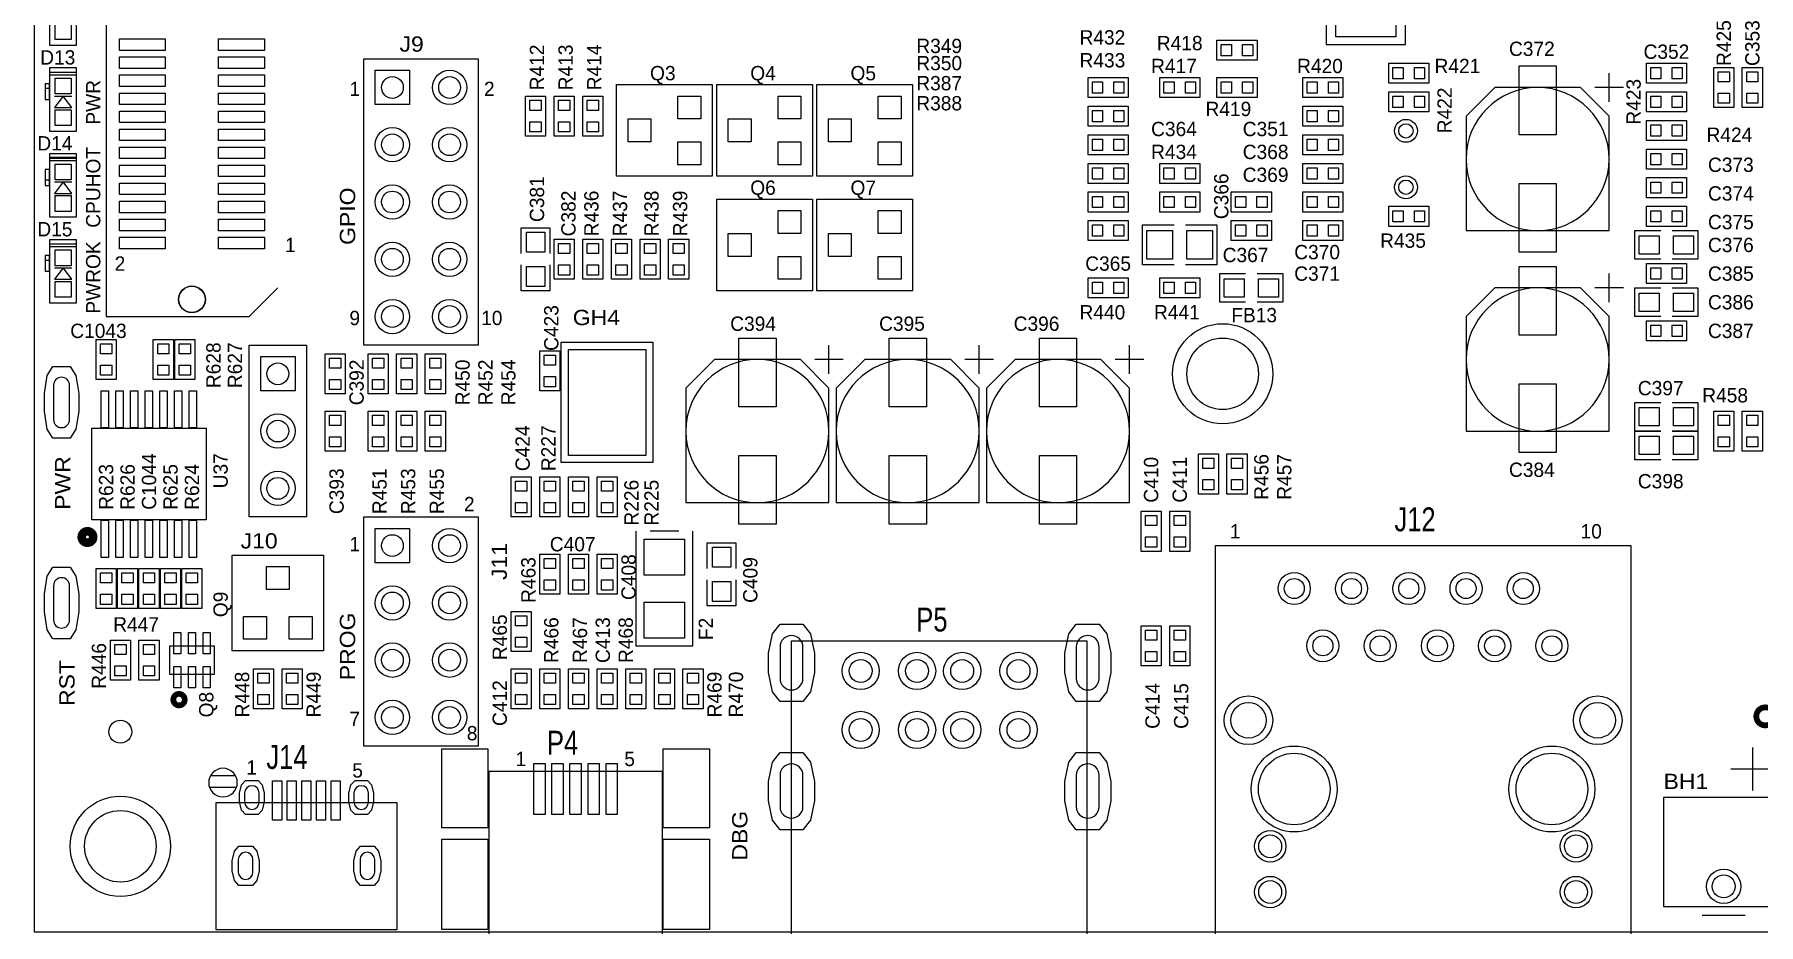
# Model space of a CAD drawing. Extents: x -13981 to 19531, y -9981 to 12034.
# Drawn here: x 3500 to 12532, y -2618 to 2045 of the extents above; entities that cross this region are included whole.
import ezdxf

# ---------------------------------------------------------------- set-up
doc = ezdxf.new("R2010")
doc.units = 0
doc.header["$MEASUREMENT"] = 0
doc.layers.get('0').update_dxf_attribs({"color": 1, "linetype": 'CONTINUOUS'})
doc.layers.add('1', color=3, linetype='CONTINUOUS')

# ---------------------------------------------------------------- blocks, each defined once
blk = doc.blocks.new('FIGURE_CIRCLE')
blk.add_circle((0, 0), 0.5)
blk = doc.blocks.new('FIGURE_OBLONG')
blk.add_lwpolyline([(-0.5, -0.125), (-0.5, 0.125), (-0.416, 0.375), (-0.25, 0.5), (0.25, 0.5), (0.416, 0.375), (0.5, 0.125), (0.5, -0.125), (0.416, -0.375), (0.25, -0.5), (-0.25, -0.5), (-0.416, -0.375)], close=True)
blk = doc.blocks.new('FIGURE_SQUARE')
blk.add_lwpolyline([(-0.5, -0.5), (-0.5, 0.5), (0.5, 0.5), (0.5, -0.5)], close=True)

msp = doc.modelspace()

# ---------------------------------------------------------------- linework, layer by layer
at = {"layer": '1'}
for points in [[(16100, -2658.0002), (3500, -2658.0002), (3500, 9941.9998), (16100, 9941.9998)], [(3579.134, 2295.5428), (3579.134, 1988.4568), (3720.866, 1988.4568), (3720.866, 2295.5428)], [(9905, 1909.4998), (9695, 1909.4998), (9695, 2014.4998), (9905, 2014.4998)], [(5225, 416.9998), (5225, 1916.9998), (5825, 1916.9998), (5825, 416.9998)], [(3579.134, 1869.1648), (3579.134, 1833.7318), (3720.866, 1833.7318), (3720.866, 1869.1648)], [(3579.134, 1845.5428), (3579.134, 1538.4568), (3720.866, 1538.4568), (3720.866, 1845.5428)], [(9230, 1714.4998), (9020, 1714.4998), (9020, 1819.4998), (9230, 1819.4998)], [(9605, 1714.4998), (9395, 1714.4998), (9395, 1819.4998), (9605, 1819.4998)], [(9905, 1714.4998), (9695, 1714.4998), (9695, 1819.4998), (9905, 1819.4998)], [(10145, 1819.4998), (10355, 1819.4998), (10355, 1714.4998), (10145, 1714.4998)], [(10595, 1894.4998), (10805, 1894.4998), (10805, 1789.4998), (10595, 1789.4998)], [(12155, 1789.4998), (11945, 1789.4998), (11945, 1894.4998), (12155, 1894.4998)], [(12297.5, 1661.9998), (12297.5, 1871.9998), (12402.5, 1871.9998), (12402.5, 1661.9998)], [(12447.5, 1661.9998), (12447.5, 1871.9998), (12552.5, 1871.9998), (12552.5, 1661.9998)], [(3579.134, 1786.4878), (3555.512, 1786.4878), (3555.512, 1703.8108), (3579.134, 1703.8108)], [(3650, 1721.9998), (3605, 1661.9998), (3695, 1661.9998)], [(6072.5, 1511.9998), (6072.5, 1721.9998), (6177.5, 1721.9998), (6177.5, 1511.9998)], [(6222.5, 1511.9998), (6222.5, 1721.9998), (6327.5, 1721.9998), (6327.5, 1511.9998)], [(6372.5, 1511.9998), (6372.5, 1721.9998), (6477.5, 1721.9998), (6477.5, 1511.9998)], [(7050.5, 1301.9998), (6549.5, 1301.9998), (6549.5, 1781.9998), (7050.5, 1781.9998)], [(7575.5, 1301.9998), (7074.5, 1301.9998), (7074.5, 1781.9998), (7575.5, 1781.9998)], [(8100.5, 1301.9998), (7599.5, 1301.9998), (7599.5, 1781.9998), (8100.5, 1781.9998)], [(10595, 1744.4998), (10805, 1744.4998), (10805, 1639.4998), (10595, 1639.4998)], [(11000, 1016.9998), (11750, 1016.9998), (11750, 1616.9998), (11600, 1766.9998), (11150, 1766.9998), (11000, 1616.9998)], [(11945, 1744.4998), (12155, 1744.4998), (12155, 1639.4998), (11945, 1639.4998)], [(9230, 1564.4998), (9020, 1564.4998), (9020, 1669.4998), (9230, 1669.4998)], [(10355, 1564.4998), (10145, 1564.4998), (10145, 1669.4998), (10355, 1669.4998)], [(11945, 1594.4998), (12155, 1594.4998), (12155, 1489.4998), (11945, 1489.4998)], [(9230, 1414.4998), (9020, 1414.4998), (9020, 1519.4998), (9230, 1519.4998)], [(10355, 1414.4998), (10145, 1414.4998), (10145, 1519.4998), (10355, 1519.4998)], [(3579.134, 1419.1648), (3579.134, 1383.7318), (3720.866, 1383.7318), (3720.866, 1419.1648)], [(3579.134, 1395.5428), (3579.134, 1088.4568), (3720.866, 1088.4568), (3720.866, 1395.5428)], [(9230, 1264.4998), (9020, 1264.4998), (9020, 1369.4998), (9230, 1369.4998)], [(9395, 1369.4998), (9605, 1369.4998), (9605, 1264.4998), (9395, 1264.4998)], [(10355, 1264.4998), (10145, 1264.4998), (10145, 1369.4998), (10355, 1369.4998)], [(12155, 1339.4998), (11945, 1339.4998), (11945, 1444.4998), (12155, 1444.4998)], [(3579.134, 1336.4878), (3555.512, 1336.4878), (3555.512, 1253.8108), (3579.134, 1253.8108)], [(3650, 1271.9998), (3605, 1211.9998), (3695, 1211.9998)], [(12155, 1189.4998), (11945, 1189.4998), (11945, 1294.4998), (12155, 1294.4998)], [(7575.5, 701.9998), (7074.5, 701.9998), (7074.5, 1181.9998), (7575.5, 1181.9998)], [(8100.5, 701.9998), (7599.5, 701.9998), (7599.5, 1181.9998), (8100.5, 1181.9998)], [(9230, 1114.4998), (9020, 1114.4998), (9020, 1219.4998), (9230, 1219.4998)], [(9605, 1114.4998), (9395, 1114.4998), (9395, 1219.4998), (9605, 1219.4998)], [(9980, 1114.4998), (9770, 1114.4998), (9770, 1219.4998), (9980, 1219.4998)], [(10355, 1114.4998), (10145, 1114.4998), (10145, 1219.4998), (10355, 1219.4998)], [(10805, 1039.4998), (10595, 1039.4998), (10595, 1144.4998), (10805, 1144.4998)], [(12155, 1039.4998), (11945, 1039.4998), (11945, 1144.4998), (12155, 1144.4998)], [(9230, 964.4998), (9020, 964.4998), (9020, 1069.4998), (9230, 1069.4998)], [(9770, 1069.4998), (9980, 1069.4998), (9980, 964.4998), (9770, 964.4998)], [(10145, 1069.4998), (10355, 1069.4998), (10355, 964.4998), (10145, 964.4998)], [(3579.134, 969.1648), (3579.134, 933.7318), (3720.866, 933.7318), (3720.866, 969.1648)], [(3579.134, 945.5428), (3579.134, 638.4568), (3720.866, 638.4568), (3720.866, 945.5428)], [(6222.5, 761.9998), (6222.5, 971.9998), (6327.5, 971.9998), (6327.5, 761.9998)], [(6372.5, 761.9998), (6372.5, 971.9998), (6477.5, 971.9998), (6477.5, 761.9998)], [(6627.5, 971.9998), (6627.5, 761.9998), (6522.5, 761.9998), (6522.5, 971.9998)], [(6777.5, 971.9998), (6777.5, 761.9998), (6672.5, 761.9998), (6672.5, 971.9998)], [(6927.5, 971.9998), (6927.5, 761.9998), (6822.5, 761.9998), (6822.5, 971.9998)], [(3579.134, 886.4878), (3555.512, 886.4878), (3555.512, 803.8108), (3579.134, 803.8108)], [(3650, 821.9998), (3605, 761.9998), (3695, 761.9998)], [(12155, 739.4998), (11945, 739.4998), (11945, 844.4998), (12155, 844.4998)], [(9020, 769.4998), (9230, 769.4998), (9230, 664.4998), (9020, 664.4998)], [(9395, 769.4998), (9605, 769.4998), (9605, 664.4998), (9395, 664.4998)], [(11000, -33.0002), (11750, -33.0002), (11750, 566.9998), (11600, 716.9998), (11150, 716.9998), (11000, 566.9998)], [(12155, 439.4998), (11945, 439.4998), (11945, 544.4998), (12155, 544.4998)], [(3822.5, 236.9998), (3822.5, 446.9998), (3927.5, 446.9998), (3927.5, 236.9998)], [(4122.5, 236.9998), (4122.5, 446.9998), (4227.5, 446.9998), (4227.5, 236.9998)], [(4235, 236.9998), (4235, 446.9998), (4340, 446.9998), (4340, 236.9998)], [(4625, -483.0002), (4625, 416.9998), (4925, 416.9998), (4925, -483.0002)], [(5127.5, 371.9998), (5127.5, 161.9998), (5022.5, 161.9998), (5022.5, 371.9998)], [(5352.5, 371.9998), (5352.5, 161.9998), (5247.5, 161.9998), (5247.5, 371.9998)], [(5502.5, 371.9998), (5502.5, 161.9998), (5397.5, 161.9998), (5397.5, 371.9998)], [(5652.5, 371.9998), (5652.5, 161.9998), (5547.5, 161.9998), (5547.5, 371.9998)], [(6147.5, 176.9998), (6147.5, 386.9998), (6252.5, 386.9998), (6252.5, 176.9998)], [(6260, -198.0002), (6260, 431.9998), (6740, 431.9998), (6740, -198.0002)], [(6912.5, -408.0002), (7662.5, -408.0002), (7662.5, 191.9998), (7512.5, 341.9998), (7062.5, 341.9998), (6912.5, 191.9998)], [(7700, -408.0002), (8450, -408.0002), (8450, 191.9998), (8300, 341.9998), (7850, 341.9998), (7700, 191.9998)], [(8487.5, -408.0002), (9237.5, -408.0002), (9237.5, 191.9998), (9087.5, 341.9998), (8637.5, 341.9998), (8487.5, 191.9998)], [(5127.5, 71.9998), (5127.5, -138.0002), (5022.5, -138.0002), (5022.5, 71.9998)], [(5352.5, 71.9998), (5352.5, -138.0002), (5247.5, -138.0002), (5247.5, 71.9998)], [(5502.5, 71.9998), (5502.5, -138.0002), (5397.5, -138.0002), (5397.5, 71.9998)], [(5652.5, 71.9998), (5652.5, -138.0002), (5547.5, -138.0002), (5547.5, 71.9998)], [(12297.5, -138.0002), (12297.5, 71.9998), (12402.5, 71.9998), (12402.5, -138.0002)], [(12447.5, -138.0002), (12447.5, 71.9998), (12552.5, 71.9998), (12552.5, -138.0002)], [(4400, -498.0002), (3800, -498.0002), (3800, -18.0002), (4400, -18.0002)], [(9597.5, -363.0002), (9597.5, -153.0002), (9702.5, -153.0002), (9702.5, -363.0002)], [(9747.5, -363.0002), (9747.5, -153.0002), (9852.5, -153.0002), (9852.5, -363.0002)], [(6102.5, -273.0002), (6102.5, -483.0002), (5997.5, -483.0002), (5997.5, -273.0002)], [(6252.5, -273.0002), (6252.5, -483.0002), (6147.5, -483.0002), (6147.5, -273.0002)], [(6402.5, -273.0002), (6402.5, -483.0002), (6297.5, -483.0002), (6297.5, -273.0002)], [(6552.5, -273.0002), (6552.5, -483.0002), (6447.5, -483.0002), (6447.5, -273.0002)], [(5225, -1683.0002), (5225, -483.0002), (5825, -483.0002), (5825, -1683.0002)], [(9297.5, -663.0002), (9297.5, -453.0002), (9402.5, -453.0002), (9402.5, -663.0002)], [(9447.5, -663.0002), (9447.5, -453.0002), (9552.5, -453.0002), (9552.5, -663.0002)], [(4535, -1183.5002), (4535, -682.5002), (5015, -682.5002), (5015, -1183.5002)], [(6252.5, -678.0002), (6252.5, -888.0002), (6147.5, -888.0002), (6147.5, -678.0002)], [(6402.5, -678.0002), (6402.5, -888.0002), (6297.5, -888.0002), (6297.5, -678.0002)], [(6552.5, -678.0002), (6552.5, -888.0002), (6447.5, -888.0002), (6447.5, -678.0002)], [(9687.5, -3183.0002), (9687.5, -633.0002), (11862.5, -633.0002), (11862.5, -3183.0002)], [(3927.5, -753.0002), (3927.5, -963.0002), (3822.5, -963.0002), (3822.5, -753.0002)], [(3935, -963.0002), (3935, -753.0002), (4040, -753.0002), (4040, -963.0002)], [(4152.5, -753.0002), (4152.5, -963.0002), (4047.5, -963.0002), (4047.5, -753.0002)], [(4265, -753.0002), (4265, -963.0002), (4160, -963.0002), (4160, -753.0002)], [(4377.5, -753.0002), (4377.5, -963.0002), (4272.5, -963.0002), (4272.5, -753.0002)], [(5997.5, -1188.0002), (5997.5, -978.0002), (6102.5, -978.0002), (6102.5, -1188.0002)], [(9297.5, -1263.0002), (9297.5, -1053.0002), (9402.5, -1053.0002), (9402.5, -1263.0002)], [(9447.5, -1263.0002), (9447.5, -1053.0002), (9552.5, -1053.0002), (9552.5, -1263.0002)], [(4002.5, -1128.0002), (4002.5, -1338.0002), (3897.5, -1338.0002), (3897.5, -1128.0002)], [(4047.5, -1338.0002), (4047.5, -1128.0002), (4152.5, -1128.0002), (4152.5, -1338.0002)], [(4443.11, -1159.1702), (4206.89, -1159.1702), (4206.89, -1306.8302), (4443.11, -1306.8302)], [(7466, -1131.0002), (9013.4, -1131.0002), (9013.4, -3135.6002), (7466, -3135.6002)], [(4647.5, -1488.0002), (4647.5, -1278.0002), (4752.5, -1278.0002), (4752.5, -1488.0002)], [(4902.5, -1278.0002), (4902.5, -1488.0002), (4797.5, -1488.0002), (4797.5, -1278.0002)], [(5997.5, -1488.0002), (5997.5, -1278.0002), (6102.5, -1278.0002), (6102.5, -1488.0002)], [(6252.5, -1278.0002), (6252.5, -1488.0002), (6147.5, -1488.0002), (6147.5, -1278.0002)], [(6402.5, -1278.0002), (6402.5, -1488.0002), (6297.5, -1488.0002), (6297.5, -1278.0002)], [(6447.5, -1488.0002), (6447.5, -1278.0002), (6552.5, -1278.0002), (6552.5, -1488.0002)], [(6702.5, -1278.0002), (6702.5, -1488.0002), (6597.5, -1488.0002), (6597.5, -1278.0002)], [(6852.5, -1278.0002), (6852.5, -1488.0002), (6747.5, -1488.0002), (6747.5, -1278.0002)], [(7002.5, -1278.0002), (7002.5, -1488.0002), (6897.5, -1488.0002), (6897.5, -1278.0002)], [(6789.71, -2879.4602), (6789.71, -1816.4702), (5880.29, -1816.4702), (5880.29, -2879.4602)], [(5399.81, -2643.6002), (5399.81, -1979.8202), (4450.19, -1979.8202), (4450.19, -2643.6002)], [(12035, -2523.0002), (13865, -2523.0002), (13865, -1953.0002), (12035, -1953.0002)]]:
    msp.add_lwpolyline(points, close=True, dxfattribs=at)
for points in [[(4775, 5966.9998), (3875, 5966.9998), (3875, 566.9998), (4625, 566.9998), (4775, 716.9998)], [(10268, 2591.9998), (10268, 1991.9998), (10682, 1991.9998), (10682, 2591.9998)], [(11750, 1691.9998), (11750, 1841.9998)], [(3579.134, 1760.6998), (3555.512, 1760.6998)], [(3605, 1721.9998), (3695, 1721.9998)], [(11825, 1766.9998), (11675, 1766.9998)], [(3720.866, 1400.6998), (3579.134, 1400.6998)], [(3579.134, 1280.6998), (3555.512, 1280.6998)], [(3605, 1271.9998), (3695, 1271.9998)], [(6050, 896.9998), (6050, 1031.9998), (6200, 1031.9998), (6200, 896.9998)], [(9470, 836.9998), (9305, 836.9998), (9305, 851.9998), (9305, 1046.9998), (9470, 1046.9998)], [(9530, 1046.9998), (9695, 1046.9998), (9695, 836.9998)], [(12020, 866.9998), (11885, 866.9998), (11885, 1016.9998), (12020, 1016.9998)], [(12080, 1016.9998), (12215, 1016.9998), (12215, 866.9998), (12080, 866.9998)], [(3579.134, 860.6998), (3555.512, 860.6998)], [(3605, 821.9998), (3695, 821.9998)], [(6200, 836.9998), (6200, 701.9998), (6050, 701.9998), (6050, 836.9998)], [(9695, 836.9998), (9530, 836.9998)], [(9845, 641.9998), (9710, 641.9998), (9710, 791.9998), (9845, 791.9998)], [(9905, 791.9998), (10040, 791.9998), (10040, 641.9998), (9905, 641.9998)], [(11750, 641.9998), (11750, 791.9998)], [(11825, 716.9998), (11675, 716.9998)], [(12020, 566.9998), (11885, 566.9998), (11885, 716.9998), (12020, 716.9998)], [(12080, 716.9998), (12215, 716.9998), (12215, 566.9998), (12080, 566.9998)], [(7662.5, 266.9998), (7662.5, 416.9998)], [(8450, 266.9998), (8450, 416.9998)], [(9237.5, 266.9998), (9237.5, 416.9998)], [(7737.5, 341.9998), (7587.5, 341.9998)], [(8525, 341.9998), (8375, 341.9998)], [(9312.5, 341.9998), (9162.5, 341.9998)], [(12020, -33.0002), (11885, -33.0002), (11885, 116.9998), (12020, 116.9998)], [(12080, 116.9998), (12215, 116.9998), (12215, -33.0002), (12080, -33.0002)], [(12020, -183.0002), (11885, -183.0002), (11885, -33.0002), (12020, -33.0002)], [(12080, -33.0002), (12215, -33.0002), (12215, -183.0002), (12080, -183.0002)], [(6650, -558.0002), (6650, -1158.0002), (6950, -1158.0002), (6950, -558.0002)], [(6875, -558.0002), (6725, -558.0002)], [(7025, -753.0002), (7025, -618.0002), (7175, -618.0002), (7175, -753.0002)], [(7175, -813.0002), (7175, -948.0002), (7025, -948.0002), (7025, -813.0002)], [(12500, -1690.5002), (12500, -1915.5002)], [(12387.5, -1803.0002), (12612.5, -1803.0002)], [(4553.999, -1839.3002), (4421.5025, -1839.3002)], [(4558.5173, -1899.3002), (4416.9839, -1899.3002)], [(12237.5, -2568.0002), (12462.5, -2568.0002)]]:
    msp.add_lwpolyline(points, dxfattribs=at)
for points in [[(11750, 1391.9998, 1), (11000, 1391.9998, 1)], [(11750, 341.9998, 1), (11000, 341.9998, 1)], [(7662.5, -33.0002, 1), (6912.5, -33.0002, 1)], [(8450, -33.0002, 1), (7700, -33.0002, 1)], [(9237.5, -33.0002, 1), (8487.5, -33.0002, 1)], [(3599.732, 206.9998), (3599.732, 26.9998, 1), (3683.732, 26.9998), (3683.732, 206.9998, 1)], [(3599.732, -843.0002), (3599.732, -1023.0002, 1), (3683.732, -1023.0002), (3683.732, -843.0002, 1)], [(7406, -1164.0002), (7406, -1329.0002, 1), (7526, -1329.0002), (7526, -1164.0002, 1)], [(8958.2, -1164.0002), (8958.2, -1329.0002, 1), (9078.2, -1329.0002), (9078.2, -1164.0002, 1)], [(7406, -1836.0002), (7406, -2001.0002, 1), (7526, -2001.0002), (7526, -1836.0002, 1)], [(8958.2, -1836.0002), (8958.2, -2001.0002, 1), (9078.2, -2001.0002), (9078.2, -1836.0002, 1)], [(4600.505, -1929.0152), (4600.505, -1976.2652, 1), (4677.275, -1976.2652), (4677.275, -1929.0152, 1)], [(5173.325, -1929.0152), (5173.325, -1976.2652, 1), (5250.095, -1976.2652), (5250.095, -1929.0152, 1)], [(4567.715, -2278.0352), (4567.715, -2342.9852, 1), (4644.485, -2342.9852), (4644.485, -2278.0352, 1)], [(5205.515, -2278.0352), (5205.515, -2342.9852, 1), (5282.285, -2342.9852), (5282.285, -2278.0352, 1)]]:
    msp.add_lwpolyline(points, format="xyb", close=True, dxfattribs=at)
for points, const_width in [([(3807.5, -588.0002, 1), (3747.5, -588.0002, 1)], 45), ([(4287.3404, -1439.8805, 1), (4227.311, -1439.8805, 1)], 30), ([(12615.17, -1527.3902, 1), (12520.67, -1527.3902, 1)], 30)]:
    msp.add_lwpolyline(points, format="xyb", close=True, dxfattribs=dict(at, const_width=const_width))
for points in [[(4487.75, -1799.4602, 0.414207), (4412.75, -1874.4602)], [(4562.75, -1874.4602, 0.414237), (4487.75, -1799.4602)], [(4412.75, -1874.4602, 0.41419), (4487.75, -1949.4602)], [(4487.75, -1949.4602, 0.414221), (4562.75, -1874.4602)]]:
    msp.add_lwpolyline(points, format="xyb", dxfattribs=at)

# ---------------------------------------------------------------- block references
for name, p, xscale, yscale in [('FIGURE_SQUARE', (10475, 2126.9998), 315, 189), ('FIGURE_SQUARE', (3650, 2059.3228), 82.677, 82.677), ('FIGURE_SQUARE', (4065.17, 1991.3998), 240, 60), ('FIGURE_SQUARE', (4584.83, 1991.3998), 240, 60), ('FIGURE_SQUARE', (9743.9, 1961.9998), 53.16, 59.07), ('FIGURE_SQUARE', (9856.1, 1961.9998), 53.16, 59.07), ('FIGURE_SQUARE', (4065.17, 1896.9298), 240, 60), ('FIGURE_SQUARE', (4584.83, 1896.9298), 240, 60), ('FIGURE_SQUARE', (3650, 1774.6768), 82.677, 82.677), ('FIGURE_SQUARE', (4065.17, 1802.4298), 240, 60), ('FIGURE_SQUARE', (4584.83, 1802.4298), 240, 60), ('FIGURE_SQUARE', (5375, 1766.9998), 180, 180), ('FIGURE_CIRCLE', (5375, 1766.9998), 114, 114), ('FIGURE_CIRCLE', (5675, 1766.9998), 180, 180), ('FIGURE_CIRCLE', (5675, 1766.9998), 114, 114), ('FIGURE_SQUARE', (10643.9, 1841.9998), 53.16, 59.07), ('FIGURE_SQUARE', (10756.1, 1841.9998), 53.16, 59.07), ('FIGURE_SQUARE', (11375, 1699.4998), 195, 360), ('FIGURE_SQUARE', (11993.9, 1841.9998), 53.16, 59.07), ('FIGURE_SQUARE', (12106.1, 1841.9998), 53.16, 59.07), ('FIGURE_SQUARE', (12350, 1823.0998), 59.07, 53.16), ('FIGURE_SQUARE', (12500, 1823.0998), 59.07, 53.16), ('FIGURE_SQUARE', (4065.17, 1707.9298), 240, 60), ('FIGURE_SQUARE', (4584.83, 1707.9298), 240, 60), ('FIGURE_SQUARE', (6930.5, 1661.9998), 120, 120), ('FIGURE_SQUARE', (7455.5, 1661.9998), 120, 120), ('FIGURE_SQUARE', (7980.5, 1661.9998), 120, 120), ('FIGURE_SQUARE', (9068.9, 1766.9998), 53.16, 59.07), ('FIGURE_SQUARE', (9181.1, 1766.9998), 53.16, 59.07), ('FIGURE_SQUARE', (9443.9, 1766.9998), 53.16, 59.07), ('FIGURE_SQUARE', (9556.1, 1766.9998), 53.16, 59.07), ('FIGURE_SQUARE', (9743.9, 1766.9998), 53.16, 59.07), ('FIGURE_SQUARE', (9856.1, 1766.9998), 53.16, 59.07), ('FIGURE_SQUARE', (10193.9, 1766.9998), 53.16, 59.07), ('FIGURE_SQUARE', (10306.1, 1766.9998), 53.16, 59.07), ('FIGURE_SQUARE', (10643.9, 1691.9998), 53.16, 59.07), ('FIGURE_SQUARE', (10756.1, 1691.9998), 53.16, 59.07), ('FIGURE_SQUARE', (11993.9, 1691.9998), 53.16, 59.07), ('FIGURE_SQUARE', (12106.1, 1691.9998), 53.16, 59.07), ('FIGURE_SQUARE', (12350, 1710.8998), 59.07, 53.16), ('FIGURE_SQUARE', (12500, 1710.8998), 59.07, 53.16), ('FIGURE_SQUARE', (3650, 1609.3228), 82.677, 82.677), ('FIGURE_SQUARE', (4065.17, 1613.4598), 240, 60), ('FIGURE_SQUARE', (4584.83, 1613.4598), 240, 60), ('FIGURE_SQUARE', (6125, 1673.0998), 59.07, 53.16), ('FIGURE_SQUARE', (6275, 1673.0998), 59.07, 53.16), ('FIGURE_SQUARE', (6425, 1673.0998), 59.07, 53.16), ('FIGURE_SQUARE', (9068.9, 1616.9998), 53.16, 59.07), ('FIGURE_SQUARE', (9181.1, 1616.9998), 53.16, 59.07), ('FIGURE_SQUARE', (10193.9, 1616.9998), 53.16, 59.07), ('FIGURE_SQUARE', (10306.1, 1616.9998), 53.16, 59.07), ('FIGURE_SQUARE', (4065.17, 1518.9598), 240, 60), ('FIGURE_SQUARE', (4584.83, 1518.9598), 240, 60), ('FIGURE_CIRCLE', (5375, 1466.9998), 180, 180), ('FIGURE_CIRCLE', (5675, 1466.9998), 180, 180), ('FIGURE_SQUARE', (6125, 1560.8998), 59.07, 53.16), ('FIGURE_SQUARE', (6275, 1560.8998), 59.07, 53.16), ('FIGURE_SQUARE', (6425, 1560.8998), 59.07, 53.16), ('FIGURE_SQUARE', (6669.5, 1541.9998), 120, 120), ('FIGURE_SQUARE', (7194.5, 1541.9998), 120, 120), ('FIGURE_SQUARE', (7719.5, 1541.9998), 120, 120), ('FIGURE_CIRCLE', (10685, 1539.6388), 120, 120), ('FIGURE_CIRCLE', (10685, 1539.6388), 75, 75), ('FIGURE_SQUARE', (11993.9, 1541.9998), 53.16, 59.07), ('FIGURE_SQUARE', (12106.1, 1541.9998), 53.16, 59.07), ('FIGURE_SQUARE', (4065.17, 1424.4898), 240, 60), ('FIGURE_SQUARE', (4584.83, 1424.4898), 240, 60), ('FIGURE_CIRCLE', (5375, 1466.9998), 114, 114), ('FIGURE_CIRCLE', (5675, 1466.9998), 114, 114), ('FIGURE_SQUARE', (6930.5, 1421.9998), 120, 120), ('FIGURE_SQUARE', (7455.5, 1421.9998), 120, 120), ('FIGURE_SQUARE', (7980.5, 1421.9998), 120, 120), ('FIGURE_SQUARE', (9068.9, 1466.9998), 53.16, 59.07), ('FIGURE_SQUARE', (9181.1, 1466.9998), 53.16, 59.07), ('FIGURE_SQUARE', (10193.9, 1466.9998), 53.16, 59.07), ('FIGURE_SQUARE', (10306.1, 1466.9998), 53.16, 59.07), ('FIGURE_SQUARE', (3650, 1324.6768), 82.677, 82.677), ('FIGURE_SQUARE', (4065.17, 1329.9898), 240, 60), ('FIGURE_SQUARE', (4584.83, 1329.9898), 240, 60), ('FIGURE_SQUARE', (11993.9, 1391.9998), 53.16, 59.07), ('FIGURE_SQUARE', (12106.1, 1391.9998), 53.16, 59.07), ('FIGURE_SQUARE', (4065.17, 1235.4898), 240, 60), ('FIGURE_SQUARE', (4584.83, 1235.4898), 240, 60), ('FIGURE_SQUARE', (9068.9, 1316.9998), 53.16, 59.07), ('FIGURE_SQUARE', (9181.1, 1316.9998), 53.16, 59.07), ('FIGURE_SQUARE', (9443.9, 1316.9998), 53.16, 59.07), ('FIGURE_SQUARE', (9556.1, 1316.9998), 53.16, 59.07), ('FIGURE_SQUARE', (10193.9, 1316.9998), 53.16, 59.07), ('FIGURE_SQUARE', (10306.1, 1316.9998), 53.16, 59.07), ('FIGURE_CIRCLE', (10685, 1244.3608), 120, 120), ('FIGURE_CIRCLE', (10685, 1244.3608), 75, 75), ('FIGURE_SQUARE', (11993.9, 1241.9998), 53.16, 59.07), ('FIGURE_SQUARE', (12106.1, 1241.9998), 53.16, 59.07), ('FIGURE_SQUARE', (3650, 1159.3228), 82.677, 82.677), ('FIGURE_CIRCLE', (5375, 1166.9998), 180, 180), ('FIGURE_CIRCLE', (5375, 1166.9998), 114, 114), ('FIGURE_CIRCLE', (5675, 1166.9998), 180, 180), ('FIGURE_CIRCLE', (5675, 1166.9998), 114, 114), ('FIGURE_SQUARE', (9068.9, 1166.9998), 53.16, 59.07), ('FIGURE_SQUARE', (9181.1, 1166.9998), 53.16, 59.07), ('FIGURE_SQUARE', (9443.9, 1166.9998), 53.16, 59.07), ('FIGURE_SQUARE', (9556.1, 1166.9998), 53.16, 59.07), ('FIGURE_SQUARE', (9818.9, 1166.9998), 53.16, 59.07), ('FIGURE_SQUARE', (9931.1, 1166.9998), 53.16, 59.07), ('FIGURE_SQUARE', (10193.9, 1166.9998), 53.16, 59.07), ('FIGURE_SQUARE', (10306.1, 1166.9998), 53.16, 59.07), ('FIGURE_SQUARE', (11375, 1084.4998), 195, 360), ('FIGURE_SQUARE', (4065.17, 1141.0198), 240, 60), ('FIGURE_SQUARE', (4584.83, 1141.0198), 240, 60), ('FIGURE_SQUARE', (7455.5, 1061.9998), 120, 120), ('FIGURE_SQUARE', (7980.5, 1061.9998), 120, 120), ('FIGURE_SQUARE', (10643.9, 1091.9998), 53.16, 59.07), ('FIGURE_SQUARE', (10756.1, 1091.9998), 53.16, 59.07), ('FIGURE_SQUARE', (11993.9, 1091.9998), 53.16, 59.07), ('FIGURE_SQUARE', (12106.1, 1091.9998), 53.16, 59.07), ('FIGURE_SQUARE', (4065.17, 1046.5198), 240, 60), ('FIGURE_SQUARE', (4584.83, 1046.5198), 240, 60), ('FIGURE_SQUARE', (6125, 956.9998), 96, 105), ('FIGURE_SQUARE', (7194.5, 941.9998), 120, 120), ('FIGURE_SQUARE', (7719.5, 941.9998), 120, 120), ('FIGURE_SQUARE', (9068.9, 1016.9998), 53.16, 59.07), ('FIGURE_SQUARE', (9181.1, 1016.9998), 53.16, 59.07), ('FIGURE_SQUARE', (9395, 941.9998), 135, 150), ('FIGURE_SQUARE', (9605, 941.9998), 135, 150), ('FIGURE_SQUARE', (9818.9, 1016.9998), 53.16, 59.07), ('FIGURE_SQUARE', (9931.1, 1016.9998), 53.16, 59.07), ('FIGURE_SQUARE', (10193.9, 1016.9998), 53.16, 59.07), ('FIGURE_SQUARE', (10306.1, 1016.9998), 53.16, 59.07), ('FIGURE_SQUARE', (3650, 874.6768), 82.677, 82.677), ('FIGURE_SQUARE', (4065.17, 952.0498), 240, 60), ('FIGURE_SQUARE', (4584.83, 952.0498), 240, 60), ('FIGURE_CIRCLE', (5375, 866.9998), 180, 180), ('FIGURE_CIRCLE', (5375, 866.9998), 114, 114), ('FIGURE_CIRCLE', (5675, 866.9998), 180, 180), ('FIGURE_CIRCLE', (5675, 866.9998), 114, 114), ('FIGURE_SQUARE', (6275, 923.0998), 59.07, 53.16), ('FIGURE_SQUARE', (6425, 923.0998), 59.07, 53.16), ('FIGURE_SQUARE', (6575, 923.0998), 59.07, 53.16), ('FIGURE_SQUARE', (6725, 923.0998), 59.07, 53.16), ('FIGURE_SQUARE', (6875, 923.0998), 59.07, 53.16), ('FIGURE_SQUARE', (11960, 941.9998), 105, 96), ('FIGURE_SQUARE', (12140, 941.9998), 105, 96), ('FIGURE_SQUARE', (6125, 776.9998), 96, 105), ('FIGURE_SQUARE', (6275, 810.8998), 59.07, 53.16), ('FIGURE_SQUARE', (6425, 810.8998), 59.07, 53.16), ('FIGURE_SQUARE', (6575, 810.8998), 59.07, 53.16), ('FIGURE_SQUARE', (6725, 810.8998), 59.07, 53.16), ('FIGURE_SQUARE', (6875, 810.8998), 59.07, 53.16), ('FIGURE_SQUARE', (7455.5, 821.9998), 120, 120), ('FIGURE_SQUARE', (7980.5, 821.9998), 120, 120), ('FIGURE_SQUARE', (11375, 649.4998), 195, 360), ('FIGURE_SQUARE', (11993.9, 791.9998), 53.16, 59.07), ('FIGURE_SQUARE', (12106.1, 791.9998), 53.16, 59.07), ('FIGURE_SQUARE', (3650, 709.3228), 82.677, 82.677), ('FIGURE_CIRCLE', (4325, 656.7598), 141, 141), ('FIGURE_CIRCLE', (4325, 656.7598), 138, 138), ('FIGURE_SQUARE', (9068.9, 716.9998), 53.16, 59.07), ('FIGURE_SQUARE', (9181.1, 716.9998), 53.16, 59.07), ('FIGURE_SQUARE', (9443.9, 716.9998), 53.16, 59.07), ('FIGURE_SQUARE', (9556.1, 716.9998), 53.16, 59.07), ('FIGURE_SQUARE', (9785, 716.9998), 105, 96), ('FIGURE_SQUARE', (9965, 716.9998), 105, 96), ('FIGURE_CIRCLE', (5375, 566.9998), 180, 180), ('FIGURE_CIRCLE', (5675, 566.9998), 180, 180), ('FIGURE_SQUARE', (11960, 641.9998), 105, 96), ('FIGURE_SQUARE', (12140, 641.9998), 105, 96), ('FIGURE_CIRCLE', (5375, 566.9998), 114, 114), ('FIGURE_CIRCLE', (5675, 566.9998), 114, 114), ('FIGURE_SQUARE', (7287.5, 274.4998), 195, 360), ('FIGURE_SQUARE', (8075, 274.4998), 195, 360), ('FIGURE_SQUARE', (8862.5, 274.4998), 195, 360), ('FIGURE_CIRCLE', (9725, 266.9998), 525, 525), ('FIGURE_CIRCLE', (9725, 266.9998), 375, 375), ('FIGURE_SQUARE', (11993.9, 491.9998), 53.16, 59.07), ('FIGURE_SQUARE', (12106.1, 491.9998), 53.16, 59.07), ('FIGURE_SQUARE', (3875, 398.0998), 59.07, 53.16), ('FIGURE_SQUARE', (4175, 398.0998), 59.07, 53.16), ('FIGURE_SQUARE', (4287.5, 398.0998), 59.07, 53.16), ('FIGURE_SQUARE', (6200, 338.0998), 59.07, 53.16), ('FIGURE_SQUARE', (6500, 116.9998), 405, 555), ('FIGURE_OBLONG', (3641.732, 116.9998), 180, 375), ('FIGURE_SQUARE', (3875, 285.8998), 59.07, 53.16), ('FIGURE_SQUARE', (4175, 285.8998), 59.07, 53.16), ('FIGURE_SQUARE', (4287.5, 285.8998), 59.07, 53.16), ('FIGURE_SQUARE', (4775, 266.9998), 180, 180), ('FIGURE_CIRCLE', (4775, 266.9998), 114, 114), ('FIGURE_SQUARE', (5075, 323.0998), 59.07, 53.16), ('FIGURE_SQUARE', (5300, 323.0998), 59.07, 53.16), ('FIGURE_SQUARE', (5450, 323.0998), 59.07, 53.16), ('FIGURE_SQUARE', (5600, 323.0998), 59.07, 53.16), ('FIGURE_SQUARE', (5075, 210.8998), 59.07, 53.16), ('FIGURE_SQUARE', (5300, 210.8998), 59.07, 53.16), ('FIGURE_SQUARE', (5450, 210.8998), 59.07, 53.16), ('FIGURE_SQUARE', (5600, 210.8998), 59.07, 53.16), ('FIGURE_SQUARE', (6200, 225.8998), 59.07, 53.16), ('FIGURE_SQUARE', (11375, 34.4998), 195, 360), ('FIGURE_SQUARE', (3869, 80.9998), 39, 195), ('FIGURE_SQUARE', (3945.8, 80.9998), 39, 195), ('FIGURE_SQUARE', (4022.6, 80.9998), 39, 195), ('FIGURE_SQUARE', (4099.4, 80.9998), 39, 195), ('FIGURE_SQUARE', (4176.2, 80.9998), 39, 195), ('FIGURE_SQUARE', (4253, 80.9998), 39, 195), ('FIGURE_SQUARE', (4329.8, 80.9998), 39, 195), ('FIGURE_CIRCLE', (4775, -33.0002), 180, 180), ('FIGURE_CIRCLE', (4775, -33.0002), 114, 114), ('FIGURE_SQUARE', (5075, 23.0998), 59.07, 53.16), ('FIGURE_SQUARE', (5300, 23.0998), 59.07, 53.16), ('FIGURE_SQUARE', (5450, 23.0998), 59.07, 53.16), ('FIGURE_SQUARE', (5600, 23.0998), 59.07, 53.16), ('FIGURE_SQUARE', (11960, 41.9998), 105, 96), ('FIGURE_SQUARE', (12140, 41.9998), 105, 96), ('FIGURE_SQUARE', (12350, 23.0998), 59.07, 53.16), ('FIGURE_SQUARE', (12500, 23.0998), 59.07, 53.16), ('FIGURE_SQUARE', (5075, -89.1002), 59.07, 53.16), ('FIGURE_SQUARE', (5300, -89.1002), 59.07, 53.16), ('FIGURE_SQUARE', (5450, -89.1002), 59.07, 53.16), ('FIGURE_SQUARE', (5600, -89.1002), 59.07, 53.16), ('FIGURE_SQUARE', (11960, -108.0002), 105, 96), ('FIGURE_SQUARE', (12140, -108.0002), 105, 96), ('FIGURE_SQUARE', (12350, -89.1002), 59.07, 53.16), ('FIGURE_SQUARE', (12500, -89.1002), 59.07, 53.16), ('FIGURE_SQUARE', (7287.5, -340.5002), 195, 360), ('FIGURE_SQUARE', (8075, -340.5002), 195, 360), ('FIGURE_SQUARE', (8862.5, -340.5002), 195, 360), ('FIGURE_SQUARE', (9650, -201.9002), 59.07, 53.16), ('FIGURE_SQUARE', (9800, -201.9002), 59.07, 53.16), ('FIGURE_CIRCLE', (4775, -333.0002), 180, 180), ('FIGURE_CIRCLE', (4775, -333.0002), 114, 114), ('FIGURE_SQUARE', (6050, -321.9002), 59.07, 53.16), ('FIGURE_SQUARE', (6200, -321.9002), 59.07, 53.16), ('FIGURE_SQUARE', (6350, -321.9002), 59.07, 53.16), ('FIGURE_SQUARE', (6500, -321.9002), 59.07, 53.16), ('FIGURE_SQUARE', (9650, -314.1002), 59.07, 53.16), ('FIGURE_SQUARE', (9800, -314.1002), 59.07, 53.16), ('FIGURE_SQUARE', (6050, -434.1002), 59.07, 53.16), ('FIGURE_SQUARE', (6200, -434.1002), 59.07, 53.16), ('FIGURE_SQUARE', (6350, -434.1002), 59.07, 53.16), ('FIGURE_SQUARE', (6500, -434.1002), 59.07, 53.16), ('FIGURE_SQUARE', (3869, -597.0002), 39, 195), ('FIGURE_SQUARE', (3945.8, -597.0002), 39, 195), ('FIGURE_SQUARE', (4022.6, -597.0002), 39, 195), ('FIGURE_SQUARE', (4099.4, -597.0002), 39, 195), ('FIGURE_SQUARE', (4176.2, -597.0002), 39, 195), ('FIGURE_SQUARE', (4253, -597.0002), 39, 195), ('FIGURE_SQUARE', (4329.8, -597.0002), 39, 195), ('FIGURE_SQUARE', (9350, -501.9002), 59.07, 53.16), ('FIGURE_SQUARE', (9500, -501.9002), 59.07, 53.16), ('FIGURE_SQUARE', (5375, -633.0002), 180, 180), ('FIGURE_CIRCLE', (5375, -633.0002), 114, 114), ('FIGURE_CIRCLE', (5675, -633.0002), 180, 180), ('FIGURE_CIRCLE', (5675, -633.0002), 114, 114), ('FIGURE_SQUARE', (6800, -693.0002), 210, 189), ('FIGURE_SQUARE', (9350, -614.1002), 59.07, 53.16), ('FIGURE_SQUARE', (9500, -614.1002), 59.07, 53.16), ('FIGURE_SQUARE', (6200, -726.9002), 59.07, 53.16), ('FIGURE_SQUARE', (6350, -726.9002), 59.07, 53.16), ('FIGURE_SQUARE', (6500, -726.9002), 59.07, 53.16), ('FIGURE_SQUARE', (7100, -693.0002), 96, 105), ('FIGURE_OBLONG', (3641.732, -933.0002), 180, 375), ('FIGURE_SQUARE', (3875, -801.9002), 59.07, 53.16), ('FIGURE_SQUARE', (3987.5, -801.9002), 59.07, 53.16), ('FIGURE_SQUARE', (4100, -801.9002), 59.07, 53.16), ('FIGURE_SQUARE', (4212.5, -801.9002), 59.07, 53.16), ('FIGURE_SQUARE', (4325, -801.9002), 59.07, 53.16), ('FIGURE_SQUARE', (4775, -802.5002), 120, 120), ('FIGURE_SQUARE', (6200, -839.1002), 59.07, 53.16), ('FIGURE_SQUARE', (6350, -839.1002), 59.07, 53.16), ('FIGURE_SQUARE', (6500, -839.1002), 59.07, 53.16), ('FIGURE_CIRCLE', (10100, -858.0002), 168, 168), ('FIGURE_CIRCLE', (10100, -858.0002), 105, 105), ('FIGURE_CIRCLE', (10400, -858.0002), 168, 168), ('FIGURE_CIRCLE', (10400, -858.0002), 105, 105), ('FIGURE_CIRCLE', (10700, -858.0002), 168, 168), ('FIGURE_CIRCLE', (10700, -858.0002), 105, 105), ('FIGURE_CIRCLE', (11000, -858.0002), 168, 168), ('FIGURE_CIRCLE', (11000, -858.0002), 105, 105), ('FIGURE_CIRCLE', (11300, -858.0002), 168, 168), ('FIGURE_CIRCLE', (11300, -858.0002), 105, 105), ('FIGURE_SQUARE', (3875, -914.1002), 59.07, 53.16), ('FIGURE_SQUARE', (3987.5, -914.1002), 59.07, 53.16), ('FIGURE_SQUARE', (4100, -914.1002), 59.07, 53.16), ('FIGURE_SQUARE', (4212.5, -914.1002), 59.07, 53.16), ('FIGURE_SQUARE', (4325, -914.1002), 59.07, 53.16), ('FIGURE_CIRCLE', (5375, -933.0002), 180, 180), ('FIGURE_CIRCLE', (5375, -933.0002), 114, 114), ('FIGURE_CIRCLE', (5675, -933.0002), 180, 180), ('FIGURE_CIRCLE', (5675, -933.0002), 114, 114), ('FIGURE_SQUARE', (7100, -873.0002), 96, 105), ('FIGURE_SQUARE', (6800, -1023.0002), 210, 189), ('FIGURE_SQUARE', (4655, -1063.5002), 120, 120), ('FIGURE_SQUARE', (4895, -1063.5002), 120, 120), ('FIGURE_SQUARE', (6050, -1026.9002), 59.07, 53.16), ('FIGURE_OBLONG', (7466, -1246.5002), 240, 405), ('FIGURE_OBLONG', (9018.2, -1246.5002), 240, 405), ('FIGURE_SQUARE', (9350, -1101.9002), 59.07, 53.16), ('FIGURE_SQUARE', (9500, -1101.9002), 59.07, 53.16), ('FIGURE_CIRCLE', (10250, -1158.0002), 168, 168), ('FIGURE_CIRCLE', (10550, -1158.0002), 168, 168), ('FIGURE_CIRCLE', (10850, -1158.0002), 168, 168), ('FIGURE_CIRCLE', (11150, -1158.0002), 168, 168), ('FIGURE_CIRCLE', (11450, -1158.0002), 168, 168), ('FIGURE_SQUARE', (3950, -1176.9002), 59.07, 53.16), ('FIGURE_SQUARE', (4100, -1176.9002), 59.07, 53.16), ('FIGURE_SQUARE', (4248.23, -1144.4102), 36, 112.2), ('FIGURE_SQUARE', (4325, -1144.4102), 36, 112.2), ('FIGURE_SQUARE', (4401.77, -1144.4102), 36, 112.2), ('FIGURE_CIRCLE', (5375, -1233.0002), 180, 180), ('FIGURE_CIRCLE', (5675, -1233.0002), 180, 180), ('FIGURE_SQUARE', (6050, -1139.1002), 59.07, 53.16), ('FIGURE_CIRCLE', (10250, -1158.0002), 105, 105), ('FIGURE_CIRCLE', (10550, -1158.0002), 105, 105), ('FIGURE_CIRCLE', (10850, -1158.0002), 105, 105), ('FIGURE_CIRCLE', (11150, -1158.0002), 105, 105), ('FIGURE_CIRCLE', (11450, -1158.0002), 105, 105), ('FIGURE_SQUARE', (3950, -1289.1002), 59.07, 53.16), ('FIGURE_SQUARE', (4100, -1289.1002), 59.07, 53.16), ('FIGURE_CIRCLE', (5375, -1233.0002), 114, 114), ('FIGURE_CIRCLE', (5675, -1233.0002), 114, 114), ('FIGURE_CIRCLE', (7828.7, -1289.4002), 195, 195), ('FIGURE_CIRCLE', (7828.7, -1289.4002), 120, 120), ('FIGURE_CIRCLE', (8123.9, -1289.4002), 195, 195), ('FIGURE_CIRCLE', (8123.9, -1289.4002), 120, 120), ('FIGURE_CIRCLE', (8360.3, -1289.4002), 195, 195), ('FIGURE_CIRCLE', (8360.3, -1289.4002), 120, 120), ('FIGURE_CIRCLE', (8655.5, -1289.4002), 195, 195), ('FIGURE_CIRCLE', (8655.5, -1289.4002), 120, 120), ('FIGURE_SQUARE', (9350, -1214.1002), 59.07, 53.16), ('FIGURE_SQUARE', (9500, -1214.1002), 59.07, 53.16), ('FIGURE_SQUARE', (4248.23, -1321.5902), 36, 112.2), ('FIGURE_SQUARE', (4325, -1321.5902), 36, 112.2), ('FIGURE_SQUARE', (4401.77, -1321.5902), 36, 112.2), ('FIGURE_SQUARE', (4700, -1326.9002), 59.07, 53.16), ('FIGURE_SQUARE', (4850, -1326.9002), 59.07, 53.16), ('FIGURE_SQUARE', (6050, -1326.9002), 59.07, 53.16), ('FIGURE_SQUARE', (6200, -1326.9002), 59.07, 53.16), ('FIGURE_SQUARE', (6350, -1326.9002), 59.07, 53.16), ('FIGURE_SQUARE', (6500, -1326.9002), 59.07, 53.16), ('FIGURE_SQUARE', (6650, -1326.9002), 59.07, 53.16), ('FIGURE_SQUARE', (6800, -1326.9002), 59.07, 53.16), ('FIGURE_SQUARE', (6950, -1326.9002), 59.07, 53.16), ('FIGURE_SQUARE', (4700, -1439.1002), 59.07, 53.16), ('FIGURE_SQUARE', (4850, -1439.1002), 59.07, 53.16), ('FIGURE_CIRCLE', (5375, -1533.0002), 180, 180), ('FIGURE_CIRCLE', (5675, -1533.0002), 180, 180), ('FIGURE_SQUARE', (6050, -1439.1002), 59.07, 53.16), ('FIGURE_SQUARE', (6200, -1439.1002), 59.07, 53.16), ('FIGURE_SQUARE', (6350, -1439.1002), 59.07, 53.16), ('FIGURE_SQUARE', (6500, -1439.1002), 59.07, 53.16), ('FIGURE_SQUARE', (6650, -1439.1002), 59.07, 53.16), ('FIGURE_SQUARE', (6800, -1439.1002), 59.07, 53.16), ('FIGURE_SQUARE', (6950, -1439.1002), 59.07, 53.16), ('FIGURE_CIRCLE', (9860, -1548.0002), 255, 255), ('FIGURE_CIRCLE', (11690, -1548.0002), 255, 255), ('FIGURE_CIRCLE', (5375, -1533.0002), 114, 114), ('FIGURE_CIRCLE', (5675, -1533.0002), 114, 114), ('FIGURE_CIRCLE', (7828.7, -1598.4002), 195, 195), ('FIGURE_CIRCLE', (8123.9, -1598.4002), 195, 195), ('FIGURE_CIRCLE', (8360.3, -1598.4002), 195, 195), ('FIGURE_CIRCLE', (8655.5, -1598.4002), 195, 195), ('FIGURE_CIRCLE', (9860, -1548.0002), 186, 186), ('FIGURE_CIRCLE', (11690, -1548.0002), 186, 186), ('FIGURE_CIRCLE', (3950, -1608.0002), 120, 120), ('FIGURE_CIRCLE', (7828.7, -1598.4002), 120, 120), ('FIGURE_CIRCLE', (8123.9, -1598.4002), 120, 120), ('FIGURE_CIRCLE', (8360.3, -1598.4002), 120, 120), ('FIGURE_CIRCLE', (8655.5, -1598.4002), 120, 120), ('FIGURE_SQUARE', (5754.38, -1905.0602), 242.13, 413.4), ('FIGURE_SQUARE', (6915.62, -1905.0602), 242.13, 413.4), ('FIGURE_OBLONG', (7466, -1918.5002), 240, 405), ('FIGURE_OBLONG', (9018.2, -1918.5002), 240, 405), ('FIGURE_CIRCLE', (10100, -1908.0002), 450, 450), ('FIGURE_CIRCLE', (11450, -1908.0002), 450, 450), ('FIGURE_SQUARE', (6146.03, -1908.0002), 59.07, 265.74), ('FIGURE_SQUARE', (6240.5, -1908.0002), 59.07, 265.74), ('FIGURE_SQUARE', (6335, -1908.0002), 59.07, 265.74), ('FIGURE_SQUARE', (6429.5, -1908.0002), 59.07, 265.74), ('FIGURE_SQUARE', (6523.97, -1908.0002), 59.07, 265.74), ('FIGURE_CIRCLE', (10100, -1908.0002), 375, 375), ('FIGURE_CIRCLE', (11450, -1908.0002), 375, 375), ('FIGURE_OBLONG', (4638.89, -1952.6402), 129.93, 177.18), ('FIGURE_SQUARE', (4771.46, -1968.0002), 47.25, 206.7), ('FIGURE_SQUARE', (4848.23, -1968.0002), 47.25, 206.7), ('FIGURE_SQUARE', (4925, -1968.0002), 47.25, 206.7), ('FIGURE_SQUARE', (5001.77, -1968.0002), 47.25, 206.7), ('FIGURE_SQUARE', (5078.54, -1968.0002), 47.25, 206.7), ('FIGURE_OBLONG', (5211.71, -1952.6402), 129.93, 177.18), ('FIGURE_CIRCLE', (3950, -2208.0002), 525, 525), ('FIGURE_CIRCLE', (3950, -2208.0002), 375, 375), ('FIGURE_CIRCLE', (9974, -2208.0002), 165, 165), ('FIGURE_CIRCLE', (9974, -2208.0002), 120, 120), ('FIGURE_CIRCLE', (11576, -2208.0002), 165, 165), ('FIGURE_CIRCLE', (11576, -2208.0002), 120, 120), ('FIGURE_OBLONG', (4606.1, -2310.5102), 141.72, 206.7), ('FIGURE_OBLONG', (5243.9, -2310.5102), 141.72, 206.7), ('FIGURE_SQUARE', (5754.38, -2407.0202), 242.13, 472.44), ('FIGURE_SQUARE', (6915.62, -2407.0202), 242.13, 472.44), ('FIGURE_CIRCLE', (12350, -2418.0002), 180, 180), ('FIGURE_CIRCLE', (9974, -2448.0002), 165, 165), ('FIGURE_CIRCLE', (9974, -2448.0002), 120, 120), ('FIGURE_CIRCLE', (11576, -2448.0002), 165, 165), ('FIGURE_CIRCLE', (11576, -2448.0002), 120, 120), ('FIGURE_CIRCLE', (12350, -2418.0002), 120, 120)]:
    msp.add_blockref(name, p, dxfattribs=dict(at, xscale=xscale, yscale=yscale))

# ---------------------------------------------------------------- texts
for s, p in [('R425', (12387.5, 1879.4998)), ('C353', (12537.5, 1879.4998)), ('R413', (6320, 1751.9998)), ('R414', (6470, 1751.9998)), ('R412', (6170, 1751.9998)), ('R423', (11915, 1571.9998)), ('PWR', (3845, 1571.9998)), ('R422', (10925, 1526.9998)), ('CPUHOT', (3845, 1031.9998)), ('C381', (6170, 1061.9998)), ('C366', (9755, 1076.9998)), ('C382', (6335, 986.9998)), ('R436', (6455, 986.9998)), ('R437', (6605, 986.9998)), ('R438', (6770, 986.9998)), ('R439', (6920, 986.9998)), ('PWROK', (3845, 581.9998)), ('C423', (6245, 386.9998)), ('R628', (4475, 191.9998)), ('R627', (4587.5, 191.9998)), ('C392', (5225, 101.9998)), ('R450', (5780, 101.9998)), ('R452', (5900, 101.9998)), ('R454', (6020, 101.9998)), ('C424', (6095, -243.0002)), ('R227', (6230, -243.0002)), ('C1044', (4137.5, -445.5002)), ('U37', (4512.5, -333.0002)), ('C410', (9387.5, -408.0002)), ('C411', (9537.5, -408.0002)), ('R456', (9965, -393.0002)), ('R457', (10085, -393.0002)), ('R623', (3912.5, -445.5002)), ('R626', (4025, -445.5002)), ('R625', (4250, -445.5002)), ('R624', (4362.5, -445.5002)), ('C393', (5120, -468.0002)), ('R451', (5345, -468.0002)), ('R453', (5495, -468.0002)), ('R455', (5645, -468.0002)), ('R226', (6665, -528.0002)), ('R225', (6770, -528.0002)), ('R463', (6125, -933.0002)), ('C408', (6650, -918.0002)), ('C409', (7287.5, -933.0002)), ('Q9', (4512.5, -1008.0002)), ('R465', (5975, -1233.0002)), ('R466', (6245, -1248.0002)), ('R467', (6395, -1248.0002)), ('C413', (6515, -1248.0002)), ('R468', (6635, -1248.0002)), ('F2', (7055, -1128.0002)), ('R446', (3875, -1383.0002)), ('R448', (4625, -1533.0002)), ('R449', (5000, -1533.0002)), ('C412', (5975, -1578.0002)), ('R469', (7100, -1533.0002)), ('R470', (7212.5, -1533.0002)), ('Q8', (4437.5, -1533.0002)), ('C414', (9395, -1593.0002)), ('C415', (9545, -1593.0002))]:
    msp.add_text(s, height=75, rotation=90, dxfattribs=at).set_placement(p)
for s, height, width, p in [('J9', 80, 1.125, (5412.5, 1954.4998)), ('GH4', 80, 1.125, (6320, 521.9998)), ('J12', 125, 0.8, (10625, -558.0002)), ('J10', 80, 1.125, (4580, -648.0002)), ('P5', 125, 0.8, (8120, -1083.0002)), ('P4', 125, 0.8, (6185, -1728.0002)), ('J14', 125, 0.8, (4715, -1803.0002)), ('BH1', 80, 1.125, (12035, -1908.0002))]:
    msp.add_text(s, height=height, dxfattribs=dict(at, width=width)).set_placement(p)
for s, p in [('R349', (8120, 1946.9998)), ('R432', (8975, 1991.9998)), ('R418', (9380, 1961.9998)), ('C372', (11225, 1931.9998)), ('C352', (11930, 1916.9998)), ('D13', (3530, 1886.9998)), ('R350', (8120, 1856.9998)), ('R433', (8975, 1871.9998)), ('R417', (9350, 1841.9998)), ('R420', (10115, 1841.9998)), ('R421', (10835, 1841.9998)), ('Q3', (6725, 1804.4998)), ('Q4', (7250, 1804.4998)), ('Q5', (7775, 1804.4998)), ('R387', (8120, 1751.9998)), ('1', (5150, 1721.9998)), ('2', (5855, 1721.9998)), ('R388', (8120, 1646.9998)), ('R419', (9635, 1616.9998)), ('C364', (9350, 1511.9998)), ('C351', (9830, 1511.9998)), ('R424', (12260, 1481.9998)), ('D14', (3515, 1436.9998)), ('R434', (9350, 1391.9998)), ('C368', (9830, 1391.9998)), ('C373', (12267.5, 1324.4998)), ('Q6', (7250, 1204.4998)), ('Q7', (7775, 1204.4998)), ('C369', (9830, 1271.9998)), ('C374', (12267.5, 1174.4998)), ('C375', (12267.5, 1024.4998)), ('D15', (3515, 986.9998)), ('R435', (10550, 926.9998)), ('1', (4812.5, 904.4998)), ('C367', (9725, 851.9998)), ('C370', (10100, 866.9998)), ('C376', (12267.5, 904.4998)), ('2', (3920, 806.9998)), ('C365', (9005, 806.9998)), ('C371', (10100, 754.4998)), ('C385', (12267.5, 754.4998)), ('C386', (12267.5, 604.4998)), ('9', (5150, 521.9998)), ('10', (5840, 521.9998)), ('C394', (7145, 491.9998)), ('C395', (7925, 491.9998)), ('C396', (8630, 491.9998)), ('R440', (8975, 551.9998)), ('R441', (9365, 551.9998)), ('FB13', (9770, 536.9998)), ('C1043', (3687.5, 454.4998)), ('C387', (12267.5, 454.4998)), ('C397', (11900, 154.4998)), ('R458', (12237.5, 116.9998)), ('C384', (11225, -273.0002)), ('C398', (11900, -333.0002)), ('2', (5750, -453.0002)), ('1', (9762.5, -595.5002)), ('10', (11600, -595.5002)), ('1', (5150, -663.0002)), ('C407', (6200, -663.0002)), ('R447', (3912.5, -1083.0002)), ('7', (5150, -1578.0002)), ('8', (5765, -1653.0002)), ('1', (6020, -1788.0002)), ('5', (6590, -1788.0002)), ('1', (4610, -1833.0002)), ('5', (5165, -1848.0002))]:
    msp.add_text(s, height=75, dxfattribs=at).set_placement(p)
at = {"layer": '1', "width": 1.125}
for s, p in [('GPIO', (5180, 941.9998)), ('PWR', (3687.5, -445.5002)), ('J11', (5975, -813.0002)), ('PROG', (5180, -1338.0002)), ('RST', (3710, -1473.0002)), ('DBG', (7235, -2283.0002))]:
    msp.add_text(s, height=80, rotation=90, dxfattribs=at).set_placement(p)

doc.saveas('drawing.dxf')
